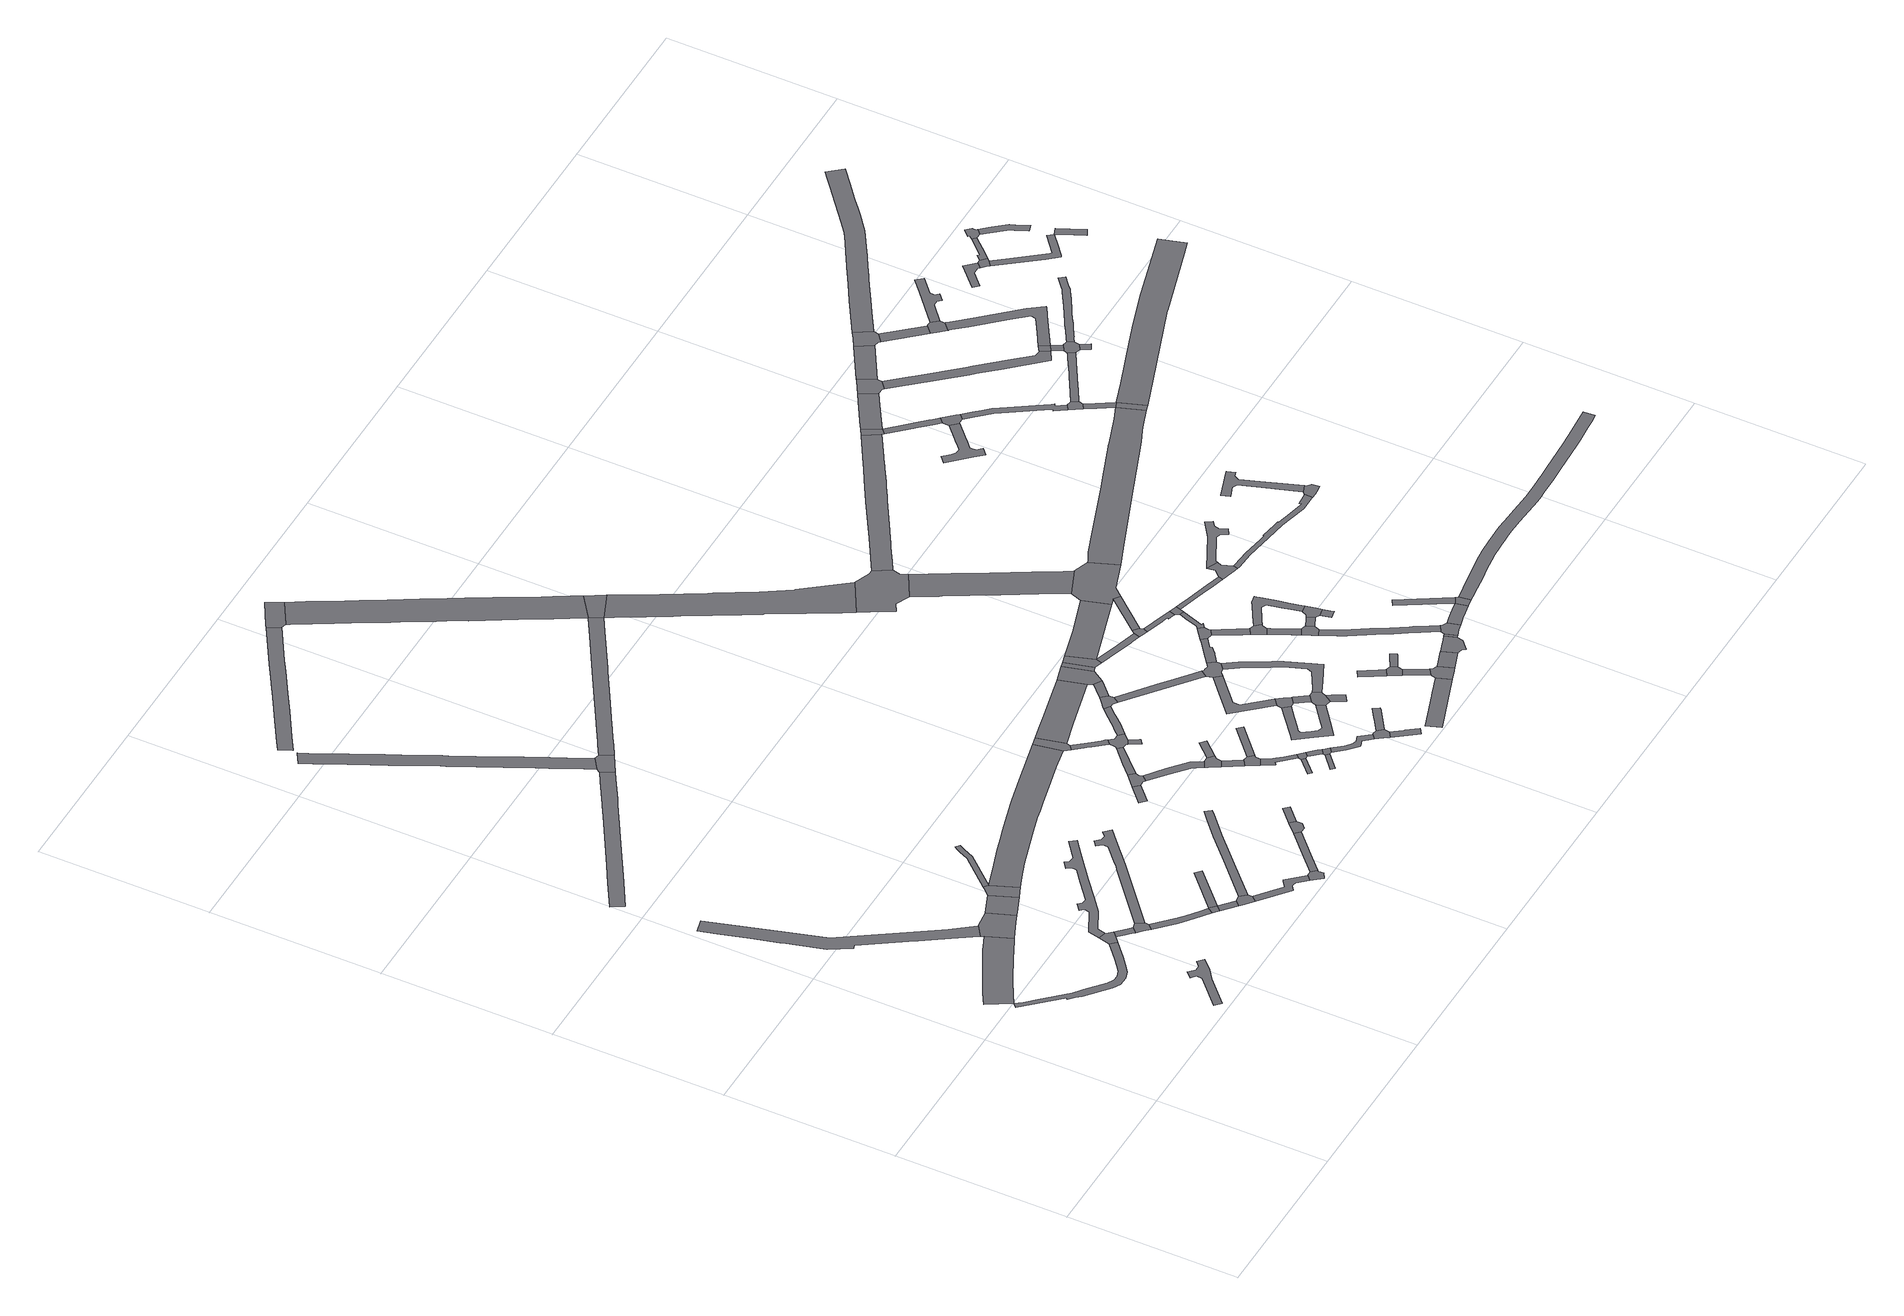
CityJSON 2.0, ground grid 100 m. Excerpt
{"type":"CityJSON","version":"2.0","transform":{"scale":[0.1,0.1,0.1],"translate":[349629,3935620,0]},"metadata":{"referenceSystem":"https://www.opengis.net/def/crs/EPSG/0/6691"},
"CityObjects":{
"road1":{"type":"Road","attributes":{"function":"3","RoadStructureAttribute.sectionType":"1"},"geometry":[{"type":"MultiSurface","lod":"1","boundaries":[[[0,1,2,3,4,5,6,7,8,9,10,11,12,13,14]]]}]},
"road2":{"type":"Road","attributes":{"RoadStructureAttribute.sectionType":"1"},"geometry":[{"type":"MultiSurface","lod":"1","boundaries":[[[15,16,17,18,19,20,21,22,23,24,25,26,27,28,29,30,31,32,33,34,35,36,37,0,38]]]}]},
"road3":{"type":"Road","attributes":{"RoadStructureAttribute.sectionType":"1"},"geometry":[{"type":"MultiSurface","lod":"1","boundaries":[[[39,40,41,42,43,44,45,46,47,48,49,50]]]}]},
"road4":{"type":"Road","attributes":{"RoadStructureAttribute.sectionType":"1"},"geometry":[{"type":"MultiSurface","lod":"1","boundaries":[[[51,52,53,54,55,56,57,58,59,60,61,62,63,64,65,66,67,68,69,70,71]]]}]},
"road5":{"type":"Road","geometry":[{"type":"MultiSurface","lod":"1","boundaries":[[[72,73,66,65,6,5,74,75]]]}]},
"road6":{"type":"Road","geometry":[{"type":"MultiSurface","lod":"1","boundaries":[[[76,77,78,79,26,25,80,81]]]}]},
"road7":{"type":"Road","attributes":{"RoadStructureAttribute.sectionType":"1"},"geometry":[{"type":"MultiSurface","lod":"1","boundaries":[[[82,83,84,85,86,87,88,89,76,81]]]}]},
"road8":{"type":"Road","geometry":[{"type":"MultiSurface","lod":"1","boundaries":[[[90,91,86,85,92,93,94,95]]]}]},
"road9":{"type":"Road","attributes":{"function":"3","RoadStructureAttribute.sectionType":"1"},"geometry":[{"type":"MultiSurface","lod":"1","boundaries":[[[96,72,75,97,98,99]]]}]},
"road10":{"type":"Road","attributes":{"RoadStructureAttribute.sectionType":"1"},"geometry":[{"type":"MultiSurface","lod":"1","boundaries":[[[94,100,101,102,103,104,105,106,107,108,109,110,111,112,95]]]}]},
"road11":{"type":"Road","geometry":[{"type":"MultiSurface","lod":"1","boundaries":[[[113,114,115,116,96,99]]]}]},
"road12":{"type":"Road","attributes":{"RoadStructureAttribute.sectionType":"1"},"geometry":[{"type":"MultiSurface","lod":"1","boundaries":[[[117,118,119,120,121,122,123,124,125,126,127,128,129,130,131,132,133,134,135,136]]]}]},
"road13":{"type":"Road","geometry":[{"type":"MultiSurface","lod":"1","boundaries":[[[137,105,104,138,139]]]}]},
"road14":{"type":"Road","attributes":{"RoadStructureAttribute.sectionType":"1"},"geometry":[{"type":"MultiSurface","lod":"1","boundaries":[[[140,141,142,143,144,145,146,147,148,149,150,151,152,153,154,155,156,157,158,159,160,161,79,78]]]}]},
"road15":{"type":"Road","attributes":{"RoadStructureAttribute.sectionType":"1"},"geometry":[{"type":"MultiSurface","lod":"1","boundaries":[[[139,138,162,163]]]}]},
"road16":{"type":"Road","attributes":{"RoadStructureAttribute.sectionType":"1"},"geometry":[{"type":"MultiSurface","lod":"1","boundaries":[[[164,165,166,167,168,169,170,171,115,114]]]}]},
"road17":{"type":"Road","geometry":[{"type":"MultiSurface","lod":"1","boundaries":[[[162,172,173,174,175,176,163]]]}]},
"road18":{"type":"Road","attributes":{"RoadStructureAttribute.sectionType":"1"},"geometry":[{"type":"MultiSurface","lod":"1","boundaries":[[[177,178,137,139]]]}]},
"road19":{"type":"Road","attributes":{"RoadStructureAttribute.sectionType":"1"},"geometry":[{"type":"MultiSurface","lod":"1","boundaries":[[[179,180,181,182,183,184,185,186,187,188,189,190,191,192,91,90]]]}]},
"road20":{"type":"Road","attributes":{"RoadStructureAttribute.sectionType":"1"},"geometry":[{"type":"MultiSurface","lod":"1","boundaries":[[[193,194,195,196,197,198,199,200,201,202,174,173]]]}]},
"road21":{"type":"Road","geometry":[{"type":"MultiSurface","lod":"1","boundaries":[[[198,197,203,204,205,206,207]]]}]},
"road22":{"type":"Road","attributes":{"RoadStructureAttribute.sectionType":"1"},"geometry":[{"type":"MultiSurface","lod":"1","boundaries":[[[208,209,210,211,212,213,214,215,216,217,218,219,220,221,222,223,224,225,226,227,228,229,230,231,232,233,234,235,236,237,238]]]}]},
"road23":{"type":"Road","attributes":{"RoadStructureAttribute.sectionType":"1"},"geometry":[{"type":"MultiSurface","lod":"1","boundaries":[[[239,240,241,242,243,244,245,246,247,248,176,175]]]}]},
"road24":{"type":"Road","geometry":[{"type":"MultiSurface","lod":"1","boundaries":[[[249,224,223,136,135,250,251]]]}]},
"road25":{"type":"Road","attributes":{"function":"3","RoadStructureAttribute.sectionType":"1"},"geometry":[{"type":"MultiSurface","lod":"1","boundaries":[[[252,253,254,255,256,257,258,259,260,114,113,261,262,263,264,265,266,267,268,269,270]]]}]},
"road26":{"type":"Road","attributes":{"RoadStructureAttribute.sectionType":"1"},"geometry":[{"type":"MultiSurface","lod":"1","boundaries":[[[271,272,273,274,207,206]]]}]},
"road27":{"type":"Road","attributes":{"RoadStructureAttribute.sectionType":"1"},"geometry":[{"type":"MultiSurface","lod":"1","boundaries":[[[275,276,277,278,273,272]]]}]},
"road28":{"type":"Road","attributes":{"RoadStructureAttribute.sectionType":"1"},"geometry":[{"type":"MultiSurface","lod":"1","boundaries":[[[279,280,281,282,283,284,285,286,287,288,289,290,291,292,293,294,295,296,297]]]}]},
"road29":{"type":"Road","attributes":{"RoadStructureAttribute.sectionType":"1"},"geometry":[{"type":"MultiSurface","lod":"1","boundaries":[[[277,298,299,278]]]}]},
"road30":{"type":"Road","attributes":{"RoadStructureAttribute.sectionType":"1"},"geometry":[{"type":"MultiSurface","lod":"1","boundaries":[[[300,301,302,303,304]]]}]},
"road31":{"type":"Road","geometry":[{"type":"MultiSurface","lod":"1","boundaries":[[[305,306,307,308,309,310,311,312,300,304]]]}]},
"road32":{"type":"Road","attributes":{"RoadStructureAttribute.sectionType":"1"},"geometry":[{"type":"MultiSurface","lod":"1","boundaries":[[[307,313,314,315,316,317,318,319,308]]]}]},
"road33":{"type":"Road","attributes":{"RoadStructureAttribute.sectionType":"1"},"geometry":[{"type":"MultiSurface","lod":"1","boundaries":[[[320,321,312,311,322]]]}]},
"road34":{"type":"Road","attributes":{"RoadStructureAttribute.sectionType":"1"},"geometry":[{"type":"MultiSurface","lod":"1","boundaries":[[[323,324,325,326,327,328,329,330,249,251,331,332,333,334,335,336,337,338,339,340,341,342]]]}]},
"road35":{"type":"Road","geometry":[{"type":"MultiSurface","lod":"1","boundaries":[[[343,344,345,346,252,270]]]}]},
"road36":{"type":"Road","geometry":[{"type":"MultiSurface","lod":"1","boundaries":[[[347,348,349,350,351,352,317,316]]]}]},
"road37":{"type":"Road","attributes":{"RoadStructureAttribute.sectionType":"1"},"geometry":[{"type":"MultiSurface","lod":"1","boundaries":[[[353,354,355,356,344,343,357,358,359,360,361]]]}]},
"road38":{"type":"Road","attributes":{"RoadStructureAttribute.sectionType":"1"},"geometry":[{"type":"MultiSurface","lod":"1","boundaries":[[[348,362,363,364,349]]]}]},
"road39":{"type":"Road","geometry":[{"type":"MultiSurface","lod":"1","boundaries":[[[363,365,366,367,368,369,364]]]}]},
"road40":{"type":"Road","attributes":{"RoadStructureAttribute.sectionType":"1"},"geometry":[{"type":"MultiSurface","lod":"1","boundaries":[[[370,371,372,373]]]}]},
"road41":{"type":"Road","geometry":[{"type":"MultiSurface","lod":"1","boundaries":[[[374,375,376,377,378,379,380,353,361,381,320,322]]]}]},
"road42":{"type":"Road","geometry":[{"type":"MultiSurface","lod":"1","boundaries":[[[382,383,384,385,386,376,375]]]}]},
"road43":{"type":"Road","attributes":{"RoadStructureAttribute.sectionType":"1"},"geometry":[{"type":"MultiSurface","lod":"1","boundaries":[[[387,388,389,390,391,392,366,365,393,394,395,396]]]}]},
"road44":{"type":"Road","attributes":{"RoadStructureAttribute.sectionType":"1"},"geometry":[{"type":"MultiSurface","lod":"1","boundaries":[[[397,398,352,351]]]}]},
"road45":{"type":"Road","attributes":{"RoadStructureAttribute.sectionType":"1"},"geometry":[{"type":"MultiSurface","lod":"1","boundaries":[[[399,400,401,402]]]}]},
"road46":{"type":"Road","geometry":[{"type":"MultiSurface","lod":"1","boundaries":[[[387,396,373,372,403,404]]]}]},
"road47":{"type":"Road","attributes":{"RoadStructureAttribute.sectionType":"1"},"geometry":[{"type":"MultiSurface","lod":"1","boundaries":[[[403,405,406,407,408,409,410,411,404]]]}]},
"road48":{"type":"Road","attributes":{"RoadStructureAttribute.sectionType":"1"},"geometry":[{"type":"MultiSurface","lod":"1","boundaries":[[[412,413,369,368]]]}]},
"road49":{"type":"Road","geometry":[{"type":"MultiSurface","lod":"1","boundaries":[[[414,415,416,289,288,417,418]]]}]},
"road50":{"type":"Road","geometry":[{"type":"MultiSurface","lod":"1","boundaries":[[[419,420,408,407,399,402,421]]]}]},
"road51":{"type":"Road","attributes":{"RoadStructureAttribute.sectionType":"1"},"geometry":[{"type":"MultiSurface","lod":"1","boundaries":[[[422,423,424,425,426,379,378,427,428,429,430,431,432,433]]]}]},
"road52":{"type":"Road","attributes":{"function":"3","RoadStructureAttribute.sectionType":"1"},"geometry":[{"type":"MultiSurface","lod":"1","boundaries":[[[434,435,436,437,438,346,345,439,440]]]}]},
"road53":{"type":"Road","attributes":{"RoadStructureAttribute.sectionType":"1"},"geometry":[{"type":"MultiSurface","lod":"1","boundaries":[[[441,442,443,444,445,446,447,448,449,450,451,452,453,454,455,456,419,421]]]}]},
"road54":{"type":"Road","geometry":[{"type":"MultiSurface","lod":"1","boundaries":[[[432,457,458,459,460,461,462,463,464,433]]]}]},
"road55":{"type":"Road","geometry":[{"type":"MultiSurface","lod":"1","boundaries":[[[447,465,466,467,468,469,470,448]]]}]},
"road56":{"type":"Road","attributes":{"RoadStructureAttribute.sectionType":"1"},"geometry":[{"type":"MultiSurface","lod":"1","boundaries":[[[417,471,472,473,474,475,476,477,478,479,480,481,482,483,484,485,486,487,488,323,489,490,491,492,493,494,495,496,497,498,499,500,501,502,503,504,505,506,418]]]}]},
"road57":{"type":"Road","attributes":{"RoadStructureAttribute.sectionType":"1"},"geometry":[{"type":"MultiSurface","lod":"1","boundaries":[[[507,508,509,510,511,512,513,514,515,516,517,518,519,520,521,522,523,524,525,526]]]}]},
"road58":{"type":"Road","attributes":{"RoadStructureAttribute.sectionType":"1"},"geometry":[{"type":"MultiSurface","lod":"1","boundaries":[[[466,527,528,529,530,531,467]]]}]},
"road59":{"type":"Road","attributes":{"RoadStructureAttribute.sectionType":"1"},"geometry":[{"type":"MultiSurface","lod":"1","boundaries":[[[461,532,533,534,535,536,537,538,539,462]]]}]},
"road60":{"type":"Road","attributes":{"RoadStructureAttribute.sectionType":"1"},"geometry":[{"type":"MultiSurface","lod":"1","boundaries":[[[468,540,541,542,543,544,545,546,547,469]]]}]},
"road61":{"type":"Road","attributes":{"RoadStructureAttribute.sectionType":"1"},"geometry":[{"type":"MultiSurface","lod":"1","boundaries":[[[548,549,550,551,552,553,554,555,556]]]}]},
"road62":{"type":"Road","geometry":[{"type":"MultiSurface","lod":"1","boundaries":[[[557,558,559,434,440,536,535]]]}]},
"road63":{"type":"Road","attributes":{"RoadStructureAttribute.sectionType":"1"},"geometry":[{"type":"MultiSurface","lod":"1","boundaries":[[[560,561,562,563,564,565,566,460,459,567]]]}]},
"road64":{"type":"Road","geometry":[{"type":"MultiSurface","lod":"1","boundaries":[[[516,568,569,570,571,551,550,517]]]}]},
"road65":{"type":"Road","attributes":{"RoadStructureAttribute.sectionType":"1"},"geometry":[{"type":"MultiSurface","lod":"1","boundaries":[[[569,572,573,574,575,570]]]}]},
"road66":{"type":"Road","geometry":[{"type":"MultiSurface","lod":"1","boundaries":[[[576,577,489,323,342]]]}]},
"road67":{"type":"Road","geometry":[{"type":"MultiSurface","lod":"1","boundaries":[[[525,578,579,580,581,574,573,526]]]}]},
"road68":{"type":"Road","attributes":{"RoadStructureAttribute.sectionType":"1"},"geometry":[{"type":"MultiSurface","lod":"1","boundaries":[[[582,558,557,583]]]}]},
"road69":{"type":"Road","attributes":{"RoadStructureAttribute.sectionType":"1"},"geometry":[{"type":"MultiSurface","lod":"1","boundaries":[[[578,584,585,586,587,579]]]}]},
"road70":{"type":"Road","geometry":[{"type":"MultiSurface","lod":"1","boundaries":[[[588,589,582,583,590]]]}]},
"road71":{"type":"Road","attributes":{"RoadStructureAttribute.sectionType":"1"},"geometry":[{"type":"MultiSurface","lod":"1","boundaries":[[[591,592,593,594,595,596,597,598,599,600]]]}]},
"road72":{"type":"Road","geometry":[{"type":"MultiSurface","lod":"1","boundaries":[[[601,602,603,604,605,606,560,567,556,555,607,608,609]]]}]},
"road73":{"type":"Road","attributes":{"RoadStructureAttribute.sectionType":"1"},"geometry":[{"type":"MultiSurface","lod":"1","boundaries":[[[610,611,612,613,614,615,616,617,618,619,620,621,622,623,624,625,626,627,628,629,630,631,632,633,634,635,636,637,576,342]]]}]},
"road74":{"type":"Road","attributes":{"RoadStructureAttribute.sectionType":"1"},"geometry":[{"type":"MultiSurface","lod":"1","boundaries":[[[638,639,640,641,642,643,644,588,590]]]}]},
"road75":{"type":"Road","attributes":{"RoadStructureAttribute.sectionType":"1"},"geometry":[{"type":"MultiSurface","lod":"1","boundaries":[[[645,646,647,648,649,650,581,580,651,652,653,654,655,656,601,609]]]}]},
"road76":{"type":"Road","attributes":{"RoadStructureAttribute.sectionType":"1"},"geometry":[{"type":"MultiSurface","lod":"1","boundaries":[[[657,658,659,660,661,662,663,664,665]]]}]},
"road77":{"type":"Road","attributes":{"RoadStructureAttribute.sectionType":"1"},"geometry":[{"type":"MultiSurface","lod":"1","boundaries":[[[666,667,603,602,668,669,670,671,672,673,674,675]]]}]},
"road78":{"type":"Road","geometry":[{"type":"MultiSurface","lod":"1","boundaries":[[[676,677,678,679,680,681,657,665]]]}]},
"road79":{"type":"Road","attributes":{"function":"3","RoadStructureAttribute.sectionType":"1"},"geometry":[{"type":"MultiSurface","lod":"1","boundaries":[[[682,683,684,685,686,589,588]]]}]},
"road80":{"type":"Road","attributes":{"RoadStructureAttribute.sectionType":"1"},"geometry":[{"type":"MultiSurface","lod":"1","boundaries":[[[687,688,678,677,689,690,691]]]}]},
"road81":{"type":"Road","geometry":[{"type":"MultiSurface","lod":"1","boundaries":[[[690,595,594,692,693,694,695,696,691]]]}]},
"road82":{"type":"Road","geometry":[{"type":"MultiSurface","lod":"1","boundaries":[[[697,698,699,700,642,641,701,702]]]}]},
"road83":{"type":"Road","attributes":{"RoadStructureAttribute.sectionType":"1"},"geometry":[{"type":"MultiSurface","lod":"1","boundaries":[[[703,704,705,706,707,708,680,679]]]}]},
"road84":{"type":"Road","geometry":[{"type":"MultiSurface","lod":"1","boundaries":[[[709,710,711,712,713,714,627,626,715,716,717,718]]]}]},
"road85":{"type":"Road","geometry":[{"type":"MultiSurface","lod":"1","boundaries":[[[719,720,721,722,675,674,723]]]}]},
"road86":{"type":"Road","attributes":{"RoadStructureAttribute.sectionType":"1"},"geometry":[{"type":"MultiSurface","lod":"1","boundaries":[[[724,725,726,727,719,723,728,729,730,731]]]}]},
"road87":{"type":"Road","attributes":{"RoadStructureAttribute.sectionType":"1"},"geometry":[{"type":"MultiSurface","lod":"1","boundaries":[[[693,732,733,734,735,694]]]}]},
"road88":{"type":"Road","attributes":{"RoadStructureAttribute.sectionType":"1"},"geometry":[{"type":"MultiSurface","lod":"1","boundaries":[[[736,737,697,702,738,739,740,741,742,743,744]]]}]},
"road89":{"type":"Road","attributes":{"RoadStructureAttribute.sectionType":"1"},"geometry":[{"type":"MultiSurface","lod":"1","boundaries":[[[699,698,745,746]]]}]},
"road90":{"type":"Road","geometry":[{"type":"MultiSurface","lod":"1","boundaries":[[[747,748,749,750,751,752,753,724,731]]]}]},
"road91":{"type":"Road","attributes":{"RoadStructureAttribute.sectionType":"1"},"geometry":[{"type":"MultiSurface","lod":"1","boundaries":[[[754,755,756,757,722,721,758,759,760,761]]]}]},
"road92":{"type":"Road","attributes":{"RoadStructureAttribute.sectionType":"1"},"geometry":[{"type":"MultiSurface","lod":"1","boundaries":[[[762,763,764,765,766,767,749,748,768,769,770,771,772,773,774]]]}]},
"road93":{"type":"Road","geometry":[{"type":"MultiSurface","lod":"1","boundaries":[[[775,776,777,762,774,778,779,780]]]}]},
"road94":{"type":"Road","geometry":[{"type":"MultiSurface","lod":"1","boundaries":[[[754,761,781,782,736,744]]]}]},
"road95":{"type":"Road","geometry":[{"type":"MultiSurface","lod":"1","boundaries":[[[783,784,785,733,732,786,787,788,789]]]}]},
"road96":{"type":"Road","attributes":{"RoadStructureAttribute.sectionType":"1"},"geometry":[{"type":"MultiSurface","lod":"1","boundaries":[[[790,791,792,793,794,795,796,797,798,799,800,801,802,803,804,805,806,807,808,809,810,709,718]]]}]},
"road97":{"type":"Road","attributes":{"RoadStructureAttribute.sectionType":"1"},"geometry":[{"type":"MultiSurface","lod":"1","boundaries":[[[811,812,776,775,813]]]}]},
"road98":{"type":"Road","attributes":{"RoadStructureAttribute.sectionType":"1"},"geometry":[{"type":"MultiSurface","lod":"1","boundaries":[[[779,814,815,816,817,818,819,820,821,822,823,824,825,826,827,828,829,830,831,832,833,780]]]}]},
"road99":{"type":"Road","attributes":{"RoadStructureAttribute.sectionType":"1"},"geometry":[{"type":"MultiSurface","lod":"1","boundaries":[[[834,835,836,837,838,839,840,841,842,843,844,845,846,847,848,849,850,851,852,853,854,855,856,857,858,859,752,751]]]}]},
"road100":{"type":"Road","attributes":{"RoadStructureAttribute.sectionType":"1"},"geometry":[{"type":"MultiSurface","lod":"1","boundaries":[[[860,861,783,789]]]}]},
"road101":{"type":"Road","geometry":[{"type":"MultiSurface","lod":"1","boundaries":[[[845,862,811,813,863,864,865,846]]]}]},
"road102":{"type":"Road","attributes":{"RoadStructureAttribute.sectionType":"1"},"geometry":[{"type":"MultiSurface","lod":"1","boundaries":[[[863,866,867,868,864]]]}]},
"road103":{"type":"Road","geometry":[{"type":"MultiSurface","lod":"1","boundaries":[[[823,861,860,869,870,871,872,824]]]}]},
"road104":{"type":"Road","geometry":[{"type":"MultiSurface","lod":"1","boundaries":[[[745,873,874,875,876,799,798,685,684,877,746]]]}]},
"road105":{"type":"Road","attributes":{"RoadStructureAttribute.sectionType":"1"},"geometry":[{"type":"MultiSurface","lod":"1","boundaries":[[[781,878,879,880,881,882,883,884,885,782]]]}]},
"road106":{"type":"Road","attributes":{"RoadStructureAttribute.sectionType":"1"},"geometry":[{"type":"MultiSurface","lod":"1","boundaries":[[[870,886,887,888,889,890,891,892,893,894,871]]]}]},
"road107":{"type":"Road","attributes":{"RoadStructureAttribute.sectionType":"1"},"geometry":[{"type":"MultiSurface","lod":"1","boundaries":[[[895,896,897,898,891]]]}]},
"road108":{"type":"Road","geometry":[{"type":"MultiSurface","lod":"1","boundaries":[[[899,882,881,900,901,902,903,904,905]]]}]},
"road109":{"type":"Road","geometry":[{"type":"MultiSurface","lod":"1","boundaries":[[[906,895,891,890,907,908]]]}]},
"road110":{"type":"Road","attributes":{"RoadStructureAttribute.sectionType":"1"},"geometry":[{"type":"MultiSurface","lod":"1","boundaries":[[[711,909,910,911,912,913,914,915,916,917,918,919,920,921,922,923,924,925,926,927,928,929,930,931,932,933,934,935,712]]]}]},
"road111":{"type":"Road","geometry":[{"type":"MultiSurface","lod":"1","boundaries":[[[904,936,937,938,939,940,941,942,943,944,945,905]]]}]},
"road112":{"type":"Road","attributes":{"RoadStructureAttribute.sectionType":"1"},"geometry":[{"type":"MultiSurface","lod":"1","boundaries":[[[946,947,948,949,950,951,952,953,954,955,956,957,958,959,902,901,960,961,962,963,964,965,966,967,968]]]}]},
"road113":{"type":"Road","attributes":{"function":"3","RoadStructureAttribute.sectionType":"1"},"geometry":[{"type":"MultiSurface","lod":"1","boundaries":[[[969,970,971,972,973,974,975,976,876,875,977,978,979,980,981,982,983]]]}]},
"road114":{"type":"Road","attributes":{"RoadStructureAttribute.sectionType":"1"},"geometry":[{"type":"MultiSurface","lod":"1","boundaries":[[[984,985,986,987,988,989,990,991,992,993,994,995,996,997]]]}]},
"road115":{"type":"Road","geometry":[{"type":"MultiSurface","lod":"1","boundaries":[[[998,999,1000,1001,1002,1003,1004,1005,1006,1007,1008,1009,1010,1011,1012,1013,1014,1015]]]}]},
"road116":{"type":"Road","geometry":[{"type":"MultiSurface","lod":"1","boundaries":[[[1016,997,996,968,967,1017,1018,1019,1020]]]}]},
"road117":{"type":"Road","geometry":[{"type":"MultiSurface","lod":"1","boundaries":[[[1021,1022,928,927,1023]]]}]},
"road118":{"type":"Road","attributes":{"RoadStructureAttribute.sectionType":"1"},"geometry":[{"type":"MultiSurface","lod":"1","boundaries":[[[1024,1025,1026,1027,1028,1029,1030,1031,1032,1033,1034,1035,1036,1021,1023]]]}]},
"road119":{"type":"Road","attributes":{"RoadStructureAttribute.sectionType":"1"},"geometry":[{"type":"MultiSurface","lod":"1","boundaries":[[[1037,1038,1039,1040,1041,1042,1043,1044,1045,1046,1047,1048,1049,1050,1051,1052,1053,1054,908,907,1055,1056,1057,1058,1059,1060,1061,1062,1063,1064,1065,1066,1067,1068,1069,1070,1071,1072,1073,1074,1075,1076,1077,1078,1079]]]}]},
"road120":{"type":"Road","attributes":{"RoadStructureAttribute.sectionType":"1"},"geometry":[{"type":"MultiSurface","lod":"1","boundaries":[[[1080,1081,1082,1083,1022,1021,1084,1085,1086,1087]]]}]},
"road121":{"type":"Road","geometry":[{"type":"MultiSurface","lod":"1","boundaries":[[[1088,1089,1030,1029,1015,1014,1090,1091]]]}]},
"road122":{"type":"Road","attributes":{"RoadStructureAttribute.sectionType":"1"},"geometry":[{"type":"MultiSurface","lod":"1","boundaries":[[[1092,1093,1094,1095,1096,1097,1098,1099,1100,1101,1102,1103,1104,1105,1106,1107,1108,1109,1088,1091]]]}]},
"road123":{"type":"Road","geometry":[{"type":"MultiSurface","lod":"1","boundaries":[[[1110,1111,1112,1087,1086,1113,1114,1115]]]}]},
"road124":{"type":"Road","geometry":[{"type":"MultiSurface","lod":"1","boundaries":[[[1101,1100,1116,1117,1118,1119]]]}]},
"road125":{"type":"Road","attributes":{"RoadStructureAttribute.sectionType":"1"},"geometry":[{"type":"MultiSurface","lod":"1","boundaries":[[[1120,1121,1122,1123,1117,1116,1124,983]]]}]},
"road126":{"type":"Road","geometry":[{"type":"MultiSurface","lod":"1","boundaries":[[[1125,1120,983,982]]]}]},
"road127":{"type":"Road","attributes":{"RoadStructureAttribute.sectionType":"1"},"geometry":[{"type":"MultiSurface","lod":"1","boundaries":[[[1110,1126,1127,1111]]]}]},
"road128":{"type":"Road","attributes":{"RoadStructureAttribute.sectionType":"1"},"geometry":[{"type":"MultiSurface","lod":"1","boundaries":[[[1114,1128,1129,1130,1131,1132,1133,1134,1135,1136,1137,1138,1139,1140,1141,1142,1115]]]}]},
"road129":{"type":"Road","attributes":{"RoadStructureAttribute.sectionType":"1"},"geometry":[{"type":"MultiSurface","lod":"1","boundaries":[[[1118,1143,1144,1145,1146,1147,1148,1149,1150,1151,1152,1153,1154,1155,1156,1157,1158,1159,1119]]]}]},
"road130":{"type":"Road","geometry":[{"type":"MultiSurface","lod":"1","boundaries":[[[1160,1161,1127,1126,1162,1163,1164,1165]]]}]},
"road131":{"type":"Road","attributes":{"RoadStructureAttribute.sectionType":"1"},"geometry":[{"type":"MultiSurface","lod":"1","boundaries":[[[1166,1164,1163,1167]]]}]},
"road132":{"type":"Road","geometry":[{"type":"MultiSurface","lod":"1","boundaries":[[[1168,1169,1170,1135,1134]]]}]},
"road133":{"type":"Road","attributes":{"RoadStructureAttribute.sectionType":"1"},"geometry":[{"type":"MultiSurface","lod":"1","boundaries":[[[1171,1172,1168,1134]]]}]},
"road134":{"type":"Road","geometry":[{"type":"MultiSurface","lod":"1","boundaries":[[[1173,1172,1171,1149,1148,1174,1175,1176]]]}]},
"road135":{"type":"Road","geometry":[{"type":"MultiSurface","lod":"1","boundaries":[[[1177,1178,1179,1180,1181,1182,1183,1166,1167]]]}]},
"road136":{"type":"Road","attributes":{"RoadStructureAttribute.sectionType":"1"},"geometry":[{"type":"MultiSurface","lod":"1","boundaries":[[[1174,1184,1185,1175]]]}]},
"road137":{"type":"Road","attributes":{"RoadStructureAttribute.sectionType":"1"},"geometry":[{"type":"MultiSurface","lod":"1","boundaries":[[[1186,1187,1188,1189,1190,1191,1192,1193,1170,1169,1194,1195,1196,1197,1198,1199,1200,1201,1202,1180,1179]]]}]},
"road138":{"type":"Road","attributes":{"RoadStructureAttribute.sectionType":"1"},"geometry":[{"type":"MultiSurface","lod":"1","boundaries":[[[1181,1203,1204,1205,1206,1207,1208,1209,1210,1211,1212,1213,1182]]]}]},
"road139":{"type":"Road","attributes":{"function":"3","RoadStructureAttribute.sectionType":"1"},"geometry":[{"type":"MultiSurface","lod":"1","boundaries":[[[1214,1215,1216,1217,1218,1219,1220,1120,1125,1221,1222,1223,1224,1225]]]}]},
"road140":{"type":"Road","attributes":{"RoadStructureAttribute.sectionType":"1"},"geometry":[{"type":"MultiSurface","lod":"1","boundaries":[[[1226,1227,1228,1229,1230,1231,1232,1233,1234,1235,1236,1237,1238,1239,1240,1241,1242,1243,1244,1245,1246,1247,1248,1249,1250,1251,1252,1253,1254,1255,1256,1257,1173,1176]]]}]},
"road141":{"type":"Road","attributes":{"RoadStructureAttribute.sectionType":"1"},"geometry":[{"type":"MultiSurface","lod":"1","boundaries":[[[1258,1259,1260,1261,1262,1263,1264]]]}]},
"road142":{"type":"Road","attributes":{"RoadStructureAttribute.sectionType":"1"},"geometry":[{"type":"MultiSurface","lod":"1","boundaries":[[[1265,1266,1267,1268,1269,1270,1271,1272,1273,1274,1275,1160,1165,1276,1277,1278,1279,1280,1281,1282,1283,1284,1285,1286,1287,1288,1289,1290,1291,1292,1293]]]}]},
"road143":{"type":"Road","geometry":[{"type":"MultiSurface","lod":"1","boundaries":[[[1263,1294,1295,1296,1297,1298,1264]]]}]},
"road144":{"type":"Road","attributes":{"RoadStructureAttribute.sectionType":"1"},"geometry":[{"type":"MultiSurface","lod":"1","boundaries":[[[1297,1299,1300,1301,1302,1303,1304,1298]]]}]},
"road145":{"type":"Road","attributes":{"RoadStructureAttribute.sectionType":"1"},"geometry":[{"type":"MultiSurface","lod":"1","boundaries":[[[1305,1306,1307,1308,1309,1310,1296,1295,1311,1312,1313,1314,1315,1316,1317,1318,1319,1320,1321,1322,1323,1324,1325,1326,1316]]]}]},
"road146":{"type":"Road","geometry":[{"type":"MultiSurface","lod":"1","boundaries":[[[1327,1328,1329,1330,1331,1332,1301,1300,1333]]]}]},
"road147":{"type":"Road","attributes":{"RoadStructureAttribute.sectionType":"1"},"geometry":[{"type":"MultiSurface","lod":"1","boundaries":[[[1334,1335,1336,1337,1338,1339,1340,1341,1342,1343,1344,1345,1346,1327,1333]]]}]}
},
"vertices":[
[318,997,0],[374,1031,0],[466,1082,0],[634,1166,0],[656,1176,0],[757,1226,0],[700,1370,0],[661,1353,0],[603,1327,0],[573,1312,0],[570,1311,0],[493,1270,0],[411,1226,0],[313,1175,0],[239,1131,0],
[482,774,0],[474,767,0],[504,735,0],[530,709,0],[660,598,0],[703,576,0],[754,573,0],[803,590,0],[826,606,0],[889,657,0],[977,735,0],[947,769,0],[860,691,0],[799,642,0],[782,631,0],[748,618,0],[716,620,0],[680,638,0],[578,725,0],[564,736,0],[531,765,0],[403,899,0],[349,956,0],[294,974,0],
[957,178,0],[1015,218,0],[1072,278,0],[1037,308,0],[1009,280,0],[982,280,0],[947,315,0],[913,281,0],[940,255,0],[939,224,0],[784,75,0],[816,42,0],
[47,2701,0],[75,2600,0],[124,2431,0],[166,2281,0],[175,2251,0],[189,2200,0],[233,2042,0],[306,1925,0],[328,1934,0],[348,1903,0],[503,1667,0],[510,1656,0],[548,1600,0],[626,1482,0],[688,1388,0],[756,1433,0],[661,1558,0],[641,1585,0],[318,2070,0],[256,2279,0],[123,2722,0],
[859,1447,0],[828,1443,0],[869,1276,0],[919,1296,0],
[1041,792,0],[1011,822,0],[1008,826,0],[964,837,0],[988,745,0],[1012,765,0],
[1028,748,0],[1048,728,0],[1080,696,0],[1086,689,0],[1115,717,0],[1108,724,0],[1077,756,0],[1057,776,0],
[1173,682,0],[1146,725,0],[1116,659,0],[1137,638,0],[1146,630,0],[1174,658,0],
[984,1498,0],[965,1314,0],[996,1327,0],[1046,1347,0],
[1147,628,0],[1252,527,0],[1267,513,0],[1360,441,0],[1403,407,0],[1424,441,0],[1392,466,0],[1320,523,0],[1293,544,0],[1279,556,0],[1278,557,0],[1183,649,0],[1175,656,0],
[1117,1377,0],[1055,1528,0],[1031,1548,0],[1015,1530,0],
[826,3675,0],[676,3587,0],[667,3582,0],[595,3537,0],[413,3431,0],[369,3406,0],[272,3349,0],[158,3282,0],[117,3258,0],[1,3188,0],[42,3119,0],[199,3212,0],[453,3362,0],[584,3438,0],[708,3512,0],[735,3527,0],[750,3535,0],[875,3611,0],[925,3641,0],[885,3710,0],
[1428,441,0],[1435,380,0],[1461,410,0],
[1020,875,0],[1139,936,0],[1222,1002,0],[1333,1093,0],[1490,1220,0],[1569,1283,0],[1541,1318,0],[1462,1256,0],[1441,1239,0],[1411,1242,0],[1393,1266,0],[1353,1236,0],[1373,1210,0],[1369,1180,0],[1295,1120,0],[1190,1034,0],[1160,1037,0],[1141,1059,0],[1103,1028,0],[1122,1004,0],[1116,975,0],[981,906,0],
[1515,311,0],[1541,341,0],
[1209,1705,0],[1239,1768,0],[1249,1789,0],[1256,1800,0],[1232,1818,0],[1223,1804,0],[1211,1781,0],[1184,1722,0],
[1531,297,0],[1586,252,0],[1612,284,0],[1609,309,0],[1579,344,0],
[1665,602,0],[1630,631,0],
[1513,969,0],[1546,998,0],[1636,1080,0],[1724,1159,0],[1690,1196,0],[1663,1172,0],[1633,1174,0],[1608,1203,0],[1577,1177,0],[1603,1147,0],[1601,1117,0],[1504,1029,0],[1486,1012,0],[1470,999,0],
[1750,117,0],[1777,137,0],[1786,135,0],[1807,133,0],[1856,76,0],[1886,102,0],[1797,200,0],[1786,193,0],[1752,168,0],[1687,224,0],
[1906,18,0],[1941,40,0],[1937,69,0],[1943,74,0],[1914,103,0],
[221,5122,0],[255,5052,0],[334,4891,0],[344,4870,0],[427,4702,0],[454,4646,0],[547,4460,0],[558,4433,0],[564,4420,0],[688,4167,0],[731,4085,0],[792,3955,0],[825,3888,0],[873,3793,0],[886,3767,0],[900,3736,0],[967,3783,0],[956,3807,0],[942,3833,0],[865,3990,0],[807,4112,0],[760,4204,0],[634,4461,0],[632,4465,0],[621,4491,0],[527,4679,0],[490,4758,0],[444,4851,0],[407,4925,0],[315,5113,0],[290,5163,0],
[1787,480,0],[1867,557,0],[1955,640,0],[2078,751,0],[2098,770,0],[2068,803,0],[2017,757,0],[1923,673,0],[1851,603,0],[1787,542,0],
[996,3775,0],[974,3669,0],[1036,3705,0],
[2110,1824,0],[1840,1763,0],[1683,1725,0],[1659,1718,0],[1524,1680,0],[1449,1658,0],[1392,1640,0],[1319,1617,0],[1205,1580,0],[1187,1405,0],[1285,1442,0],[1392,1476,0],[1525,1516,0],[1626,1545,0],[1681,1558,0],[1749,1574,0],[1828,1593,0],[2016,1638,0],[2140,1662,0],
[2015,144,0],[2162,287,0],[2135,315,0],[2000,186,0],
[2195,286,0],[2225,313,0],[2224,346,0],[2196,375,0],
[300,5192,0],[387,5245,0],[552,5344,0],[611,5381,0],[704,5437,0],[707,5439,0],[814,5504,0],[867,5537,0],[884,5549,0],[1101,5679,0],[1059,5747,0],[824,5605,0],[736,5551,0],[666,5509,0],[642,5494,0],[570,5451,0],[492,5403,0],[318,5297,0],[266,5265,0],
[2307,426,0],[2278,453,0],
[2062,1218,0],[1972,1134,0],[2003,1101,0],[2058,1152,0],[2093,1186,0],
[2103,1187,0],[2122,1189,0],[2135,1178,0],[2163,1212,0],[2158,1222,0],[2155,1231,0],[2162,1250,0],[2132,1283,0],
[2240,1092,0],[2337,1010,0],[2345,995,0],[2367,958,0],[2407,981,0],[2371,1042,0],[2271,1129,0],
[2285,1427,0],[2195,1343,0],[2309,1402,0],
[1899,4307,0],[1778,4235,0],[1548,4100,0],[1379,4000,0],[1253,3926,0],[1208,3899,0],[1087,3827,0],[1068,3817,0],[1105,3744,0],[1124,3756,0],[1153,3773,0],[1249,3830,0],[1270,3843,0],[1271,3844,0],[1283,3851,0],[1418,3930,0],[1587,4030,0],[1605,4040,0],[1850,4185,0],[1938,4237,0],
[2167,1631,0],[2192,1652,0],[2200,1675,0],[2162,1837,0],
[2378,941,0],[2412,882,0],[2452,905,0],[2456,936,0],[2469,950,0],[2437,977,0],
[2322,1498,0],[2314,1508,0],[2301,1523,0],[2255,1578,0],[2211,1578,0],[2230,1555,0],[2236,1548,0],[2294,1479,0],[2296,1477,0],
[2442,831,0],[2474,779,0],[2514,804,0],
[2515,710,0],[2557,732,0],[2562,762,0],[2569,769,0],[2541,800,0],
[2570,462,0],[2588,444,0],[2671,525,0],[2654,543,0],
[2339,1396,0],[2340,1392,0],[2370,1407,0],[2370,1408,0],[2403,1441,0],[2375,1469,0],[2345,1470,0],[2294,1436,0],
[2378,1327,0],[2382,1332,0],[2402,1348,0],[2404,1349,0],[2402,1352,0],
[2677,582,0],[2630,631,0],[2603,663,0],[2596,672,0],[2593,676,0],[2575,704,0],[2556,641,0],[2561,644,0],[2569,652,0],[2655,561,0],
[2550,1041,0],[2520,1069,0],
[2741,450,0],[2657,375,0],[2674,356,0],[2758,431,0],
[2688,526,0],[2710,547,0],
[2701,512,0],[2731,477,0],[2743,464,0],[2771,483,0],[2756,499,0],[2746,511,0],[2738,519,0],
[2734,920,0],[2707,950,0],
[1245,5813,0],[1228,5843,0],[1079,5760,0],[1130,5671,0],[1277,5756,0],
[2800,450,0],[2775,479,0],[2773,431,0],
[2489,1592,0],[2475,1576,0],[2457,1556,0],[2432,1527,0],[2404,1499,0],[2462,1500,0],[2478,1518,0],[2480,1521,0],[2503,1547,0],[2519,1565,0],[2554,1603,0],[2522,1627,0],
[2606,1942,0],[2574,1934,0],[2546,1927,0],[2311,1872,0],[2234,1854,0],[2350,1713,0],[2648,1787,0],
[2827,370,0],[2850,349,0],[2884,319,0],[2887,319,0],[2924,332,0],[2947,304,0],[2965,281,0],[2995,304,0],[2942,366,0],[2929,362,0],[2924,361,0],[2908,356,0],[2881,364,0],[2879,366,0],[2850,391,0],[2838,405,0],
[2576,1601,0],[2577,1601,0],[2597,1585,0],[2624,1620,0],[2622,1650,0],[2588,1684,0],[2574,1671,0],[2526,1631,0],
[3009,222,0],[3016,213,0],[3050,238,0],[3055,269,0],[3026,301,0],[3005,303,0],
[1142,5650,0],[1255,5451,0],[1278,5411,0],[1297,5376,0],[1397,5197,0],[1421,5154,0],[1493,5031,0],[1513,4992,0],[1540,4945,0],[1581,4873,0],[1594,4846,0],[1721,4623,0],[1777,4523,0],[1796,4489,0],[1811,4462,0],[1824,4442,0],[1835,4425,0],[1854,4391,0],[2037,4410,0],[2007,4466,0],[1961,4544,0],[1932,4595,0],[1862,4718,0],[1811,4815,0],[1755,4912,0],[1741,4941,0],[1694,5019,0],[1666,5066,0],[1624,5144,0],[1540,5290,0],[1470,5417,0],[1395,5548,0],[1392,5552,0],[1371,5592,0],[1363,5606,0],[1335,5657,0],
[3034,651,0],[2966,599,0],[2916,559,0],[2891,565,0],[2868,595,0],[2834,640,0],[2840,658,0],[2863,677,0],[2921,724,0],[2986,776,0],[2954,814,0],[2897,767,0],[2796,683,0],[2761,654,0],[2830,563,0],[2894,478,0],[2977,544,0],[3022,579,0],[3076,621,0],[3057,670,0],
[3100,101,0],[3112,84,0],[3149,107,0],[3101,170,0],[3098,174,0],
[2661,1687,0],[2700,1725,0],[2702,1727,0],[2705,1732,0],[2663,1760,0],[2662,1758,0],[2606,1702,0],[2600,1697,0],
[3115,310,0],[3149,333,0],[3174,350,0],[3191,363,0],[3167,397,0],[3148,384,0],[3111,359,0],[3086,341,0],
[2900,1150,0],[2783,1046,0],[2960,847,0],[2999,879,0],[2874,1018,0],[2872,1058,0],[2936,1115,0],[3030,1199,0],[2997,1236,0],
[2752,1802,0],[2707,1970,0],[2657,1956,0],
[3013,1311,0],[2978,1339,0],[2977,1340,0],[2895,1404,0],[2812,1471,0],[2718,1545,0],[2632,1614,0],[2984,1274,0],
[2999,776,0],[3011,777,0],[3051,806,0],[3027,840,0],
[3045,729,0],[3066,701,0],[3105,730,0],[3056,799,0],
[2099,4304,0],[2067,4355,0],
[3114,615,0],[3145,659,0],[3154,684,0],[3131,728,0],
[2736,1977,0],[2780,1813,0],
[3128,591,0],[3155,539,0],[3196,568,0],[3160,631,0],
[2837,1834,0],[2787,1991,0],[2826,1798,0],
[3207,9,0],[3485,109,0],[3500,114,0],[3554,133,0],[3524,215,0],[3485,201,0],[3460,192,0],[3420,179,0],[3393,170,0],[3177,93,0],
[3108,1250,0],[3109,1276,0],[3078,1316,0],[3053,1297,0],[3029,1301,0],[3023,1303,0],[3043,1211,0],[3049,1216,0],[3074,1220,0],
[1966,4192,0],[2037,4064,0],[2047,4047,0],[2075,3996,0],[2092,3964,0],[2116,3924,0],[2155,3858,0],[2215,3749,0],[2288,3617,0],[2344,3520,0],[2347,3516,0],[2439,3350,0],[2453,3325,0],[2506,3229,0],[2544,3163,0],[2568,3119,0],[2579,3100,0],[2779,3213,0],[2589,3457,0],[2585,3462,0],[2463,3653,0],[2435,3703,0],[2424,3722,0],[2367,3824,0],[2354,3846,0],[2233,4061,0],[2126,4256,0],[2113,4280,0],
[2882,1781,0],[3033,1734,0],[3042,1731,0],[3092,1716,0],[3104,1753,0],[3043,1771,0],[2947,1800,0],
[3124,1149,0],[3202,1008,0],[3234,950,0],[3279,833,0],[3268,804,0],[3160,741,0],[3232,720,0],[3349,775,0],[3326,836,0],[3275,969,0],[3245,1022,0],[3162,1173,0],
[3461,471,0],[3442,503,0],[3411,554,0],[3385,599,0],[3345,575,0],[3371,532,0],[3388,504,0],[3417,456,0],[3422,447,0],
[3197,1409,0],[3134,1359,0],[3130,1291,0],[3154,1309,0],[3160,1314,0],[3197,1346,0],[3190,1356,0],[3227,1385,0],[3245,1399,0],[3221,1428,0],
[3436,424,0],[3463,377,0],[3502,397,0],[3511,428,0],[3490,461,0],[3464,470,0],
[2984,1879,0],[3116,1919,0],[3245,1959,0],[3197,2114,0],[2966,2040,0],
[3549,309,0],[3540,329,0],[3491,329,0],[3535,249,0],[3572,273,0],
[3600,149,0],[3639,163,0],[3608,249,0],[3596,254,0],[3581,259,0],
[3156,1726,0],[3150,1746,0],[3119,1771,0],[3112,1763,0],[3125,1705,0],[3146,1699,0],
[3549,449,0],[3588,470,0],[3596,475,0],[3587,492,0],[3577,511,0],[3560,502,0],
[2961,2996,0],[2940,3033,0],[2954,3082,0],[2898,3176,0],[2897,3176,0],[2872,3176,0],[2615,3037,0],[2682,2920,0],[2732,2951,0],[2812,2913,0],
[3312,1415,0],[3308,1423,0],[3313,1453,0],[3289,1483,0],[3274,1393,0],
[3413,1241,0],[3413,1242,0],[3380,1298,0],[3341,1365,0],[3311,1329,0],[3319,1314,0],[3355,1251,0],[3374,1218,0],
[3747,201,0],[3717,287,0],[3713,286,0],[3659,268,0],
[3338,1669,0],[3279,1687,0],[3161,1694,0],[3166,1693,0],[3239,1670,0],[3287,1655,0],[3284,1647,0],[3324,1635,0],[3327,1634,0],
[3320,1945,0],[3288,1972,0],
[3404,1165,0],[3415,1143,0],[3456,1163,0],[3463,1194,0],[3470,1198,0],[3440,1233,0],[3415,1240,0],
[3342,1610,0],[3324,1558,0],[3302,1494,0],[3302,1493,0],[3325,1462,0],[3338,1472,0],[3323,1474,0],[3368,1601,0],
[3533,1003,0],[3506,1058,0],[3493,1084,0],[3484,1102,0],[3472,1127,0],[3463,1148,0],[3434,1104,0],[3442,1088,0],[3443,1085,0],[3470,1027,0],[3474,1019,0],[3478,1012,0],[3492,983,0],
[3582,951,0],[3567,994,0],[3565,993,0],[3516,934,0],[3531,903,0],[3573,923,0],
[3377,1627,0],[3385,1654,0],
[3827,326,0],[3797,314,0],[3772,306,0],[3776,194,0],[3792,176,0],[3844,224,0],[3852,260,0],
[2868,2814,0],[2869,2812,0],[2888,2777,0],[2896,2763,0],[2966,2640,0],[3009,2564,0],[3045,2500,0],[3142,2329,0],[3224,2184,0],[3382,2247,0],[3355,2295,0],[3278,2432,0],[3275,2437,0],[3169,2626,0],[3168,2627,0],[3092,2763,0],[3080,2784,0],[3071,2799,0],[3055,2828,0],[3017,2895,0],[3012,2905,0],
[3625,1023,0],[3615,1018,0],[3646,982,0],
[3555,854,0],[3574,815,0],[3597,767,0],[3650,682,0],[3701,600,0],[3724,563,0],[3744,531,0],[3764,499,0],[3798,446,0],[3853,357,0],[3892,381,0],[3864,426,0],[3819,498,0],[3809,514,0],[3756,600,0],[3702,688,0],[3652,770,0],[3644,782,0],[3629,806,0],[3599,868,0],
[3472,1199,0],[3499,1215,0],[3513,1223,0],[3521,1228,0],[3574,1258,0],[3582,1263,0],[3613,1249,0],[3616,1237,0],[3628,1180,0],[3630,1169,0],[3641,1119,0],[3653,1061,0],[3697,1070,0],[3694,1086,0],[3688,1115,0],[3679,1158,0],[3672,1193,0],[3663,1233,0],[3648,1304,0],[3644,1323,0],[3642,1334,0],[3597,1324,0],[3579,1313,0],[3508,1272,0],[3474,1252,0],[3473,1251,0],
[3866,265,0],[3843,332,0],
[3640,1030,0],[3671,968,0],[3717,978,0],[3710,1010,0],
[3685,906,0],[3730,915,0],[3726,936,0],
[3904,278,0],[3944,288,0],[3926,358,0],[3900,368,0],
[3367,1999,0],[3482,2038,0],[3534,2058,0],[3473,2216,0],[3286,1971,0],
[3477,1597,0],[3537,1579,0],[3602,1561,0],[3681,1539,0],[3689,1567,0],[3605,1590,0],[3477,1626,0],[3407,1647,0],
[3988,300,0],[3992,301,0],[4034,310,0],[4064,315,0],[4090,319,0],[4075,387,0],[4052,385,0],[3998,374,0],[3957,365,0],
[4117,411,0],[3949,690,0],[3911,667,0],[4068,405,0],
[3724,1601,0],[3772,1513,0],[3789,1508,0],[3797,1537,0],[3773,1599,0],[3784,1623,0],[3717,1651,0],
[4125,397,0],[4137,327,0],[4126,396,0],
[3011,3116,0],[3038,3132,0],[3104,3172,0],[3128,3186,0],[3203,3230,0],[3211,3235,0],[3409,3353,0],[3414,3356,0],[3436,3369,0],[3499,3405,0],[3531,3424,0],[3620,3479,0],[3632,3486,0],[3654,3500,0],[3689,3521,0],[3700,3527,0],[3729,3545,0],[3769,3568,0],[3842,3612,0],[3787,3704,0],[3646,3621,0],[3562,3570,0],[3500,3536,0],[3444,3503,0],[3352,3448,0],[3146,3325,0],[3112,3304,0],
[3789,1636,0],[3948,1715,0],[3974,1709,0],[3997,1669,0],[4036,1692,0],[4013,1732,0],[4022,1766,0],[4050,1786,0],[4024,1823,0],[3930,1756,0],
[4378,1457,0],[4379,1444,0],[4366,1444,0],[4253,1471,0],[4224,1478,0],[4201,1483,0],[4200,1483,0],[4201,1490,0],[4173,1494,0],[4075,1509,0],[4077,1502,0],[4042,1507,0],[3914,1526,0],[3808,1534,0],[3800,1505,0],[3912,1499,0],[3913,1499,0],[4127,1466,0],[4194,1456,0],[4352,1417,0],[4439,1417,0],[4450,1417,0],[4450,1462,0],
[4504,2602,0],[4331,2542,0],[4321,2539,0],[4059,2440,0],[3996,2416,0],[3670,2297,0],[3540,2249,0],[3485,2221,0],[3652,2104,0],[4102,2278,0],[4414,2399,0],[4491,2432,0],[4515,2441,0],[4637,2484,0],[4584,2635,0],
[4460,1632,0],[4450,1660,0],[4394,1821,0],[4407,1848,0],[4434,1857,0],[4418,1905,0],[4244,1844,0],[4261,1796,0],[4324,1819,0],[4352,1806,0],[4411,1637,0],[4417,1618,0],[4465,1480,0],[4509,1496,0],
[3987,3263,0],[3968,3245,0],[3959,3236,0],[3955,3232,0],[3922,3201,0],[3894,3206,0],[3876,3223,0],[3837,3262,0],[3798,3227,0],[3910,3110,0],[3953,3064,0],[3993,3098,0],[3966,3125,0],[3963,3163,0],[3998,3196,0],[4025,3221,0],[4102,3294,0],[4064,3335,0],
[4514,1483,0],[4476,1416,0],[4497,1417,0],[4542,1424,0],[4535,1467,0],
[3881,3631,0],[3824,3726,0],[3850,3602,0],
[3939,3508,0],[3960,3486,0],[3976,3469,0],[4030,3412,0],[4047,3394,0],[4065,3375,0],[4094,3402,0],[4076,3421,0],[4059,3439,0],[4053,3446,0],[4005,3496,0],[3969,3535,0],[3894,3615,0],
[5675,478,0],[5524,467,0],[5419,460,0],[5219,449,0],[5143,445,0],[5139,445,0],[5065,442,0],[4963,443,0],[4850,449,0],[4788,453,0],[4744,455,0],[4703,456,0],[4664,457,0],[4622,456,0],[4574,454,0],[4494,449,0],[4418,441,0],[4201,408,0],[4163,331,0],[4231,341,0],[4319,354,0],[4372,363,0],[4499,379,0],[4539,381,0],[4578,384,0],[4625,385,0],[4663,386,0],[4702,386,0],[4729,385,0],[4784,382,0],[4822,381,0],[4919,375,0],[4959,373,0],[5000,372,0],[5033,372,0],[5148,375,0],[5162,376,0],[5223,379,0],[5425,389,0],[5476,393,0],[5578,401,0],[5626,405,0],[5680,411,0],
[4007,3835,0],[3931,3790,0],[3930,3789,0],[3881,3760,0],[3940,3667,0],[4069,3745,0],[4113,3772,0],[4057,3865,0],
[4167,3324,0],[4152,3340,0],[4107,3298,0],[4137,3297,0],
[4183,3247,0],[4212,3215,0],[4252,3172,0],[4295,3108,0],[4376,2986,0],[4419,2919,0],[4421,2915,0],[4411,2910,0],[4452,2846,0],[4485,2867,0],[4451,2921,0],[4461,2927,0],[4452,2941,0],[4409,3008,0],[4328,3131,0],[4283,3197,0],[4245,3238,0],[4213,3274,0],
[4204,3827,0],[4156,3925,0],[4142,3916,0],[4147,3769,0],[4155,3760,0],[4200,3800,0],
[4496,2778,0],[4529,2800,0],[4537,2827,0],[4514,2861,0],
[4620,2650,0],[4592,2697,0],[4572,2731,0],[4565,2742,0],[4534,2720,0],
[4674,2497,0],
[4425,3959,0],[4369,4052,0],
[4207,3700,0],[4250,3651,0],[4456,3420,0],[4479,3394,0],[4569,3294,0],[4748,3096,0],[4811,3134,0],[4780,3185,0],[4776,3183,0],[4746,3187,0],[4658,3285,0],[4524,3434,0],[4498,3463,0],[4320,3663,0],[4295,3691,0],
[4616,2872,0],[4638,2885,0],[4699,2921,0],[4743,2946,0],[4853,3008,0],[4860,3012,0],[4839,3051,0],[4827,3043,0],[4802,3028,0],[4769,3008,0],[4736,2988,0],[4704,2968,0],[4678,2955,0],[4637,2932,0],[4615,2919,0],[4598,2909,0],[4575,2895,0],
[4460,4107,0],[4420,4082,0],[4456,3955,0],[4466,3944,0],[4511,3984,0],[4517,4013,0],
[4685,3787,0],[4641,3747,0],
[4847,3154,0],[4847,3155,0],[4815,3207,0],
[4845,3075,0],[4880,3096,0],
[4908,3092,0],[4887,3005,0],[4922,3026,0],[4928,3057,0],
[4664,3722,0],[4693,3688,0],[4702,3678,0],[4747,3718,0],[4749,3748,0],[4715,3786,0],[4691,3787,0],
[4919,2953,0],[4955,2972,0],
[4707,3673,0],[4709,3671,0],[4718,3661,0],[4778,3594,0],[4913,3444,0],[5000,3346,0],[4996,3317,0],[4904,3261,0],[5003,3251,0],[5094,3306,0],[5100,3310,0],[5058,3372,0],[5040,3392,0],[4851,3603,0],[4766,3697,0],[4753,3711,0],[4750,3715,0],
[4843,3831,0],[4870,3830,0],[4873,3830,0],[4893,3809,0],[4929,3843,0],[4911,3863,0],[4911,3870,0],[4912,3893,0],[4998,3969,0],[4965,4006,0],[4898,3947,0],
[5825,3040,0],[5676,2997,0],[5424,2926,0],[5400,2919,0],[5193,2853,0],[5060,2806,0],[4759,2699,0],[4850,2559,0],[5360,2740,0],[5366,2742,0],[5785,2865,0],[5869,2890,0],
[4953,3072,0],[4963,3077,0],[4970,3081,0],[5031,3118,0],[5057,3131,0],[5062,3136,0],[5116,3169,0],[5136,3180,0],[5154,3191,0],[5193,3215,0],[5214,3226,0],[5220,3229,0],[5226,3233,0],[5270,3259,0],[5276,3264,0],[5300,3286,0],[5347,3327,0],[5322,3357,0],[5259,3303,0],[5254,3298,0],[5239,3290,0],[5206,3270,0],[5172,3250,0],[5150,3236,0],[5133,3227,0],[5108,3211,0],[5095,3204,0],[5042,3172,0],[5017,3158,0],[5009,3153,0],[4942,3112,0],[4932,3106,0],
[5175,3836,0],[5051,3716,0],[5079,3687,0],[5155,3761,0],[5192,3760,0],[5203,3751,0],[5230,3779,0],
[5439,4765,0],[5387,4721,0],[5299,4649,0],[5225,4587,0],[5115,4497,0],[5054,4459,0],[4981,4419,0],[4951,4401,0],[4890,4365,0],[4777,4298,0],[4668,4233,0],[4643,4090,0],[4725,4139,0],[4752,4154,0],[4859,4219,0],[4874,4227,0],[4879,4230,0],[4947,4271,0],[5003,4303,0],[5015,4310,0],[5038,4325,0],[5176,4408,0],[5273,4487,0],[5308,4516,0],[5366,4566,0],[5435,4623,0],[5455,4640,0],[5546,4716,0],[5478,4798,0],
[5226,3728,0],[5240,3710,0],[5272,3735,0],[5284,3747,0],[5251,3778,0],
[5313,3779,0],[5397,3871,0],[5376,3891,0],[5289,3799,0],[5288,3798,0],[5278,3807,0],
[5581,3559,0],[5485,3479,0],[5474,3471,0],[5472,3474,0],[5468,3479,0],[5327,3663,0],[5281,3657,0],[5418,3480,0],[5472,3418,0],[5479,3423,0],[5546,3478,0],[5607,3528,0],[5618,3506,0],[5632,3477,0],[5652,3435,0],[5679,3376,0],[5718,3394,0],[5701,3428,0],[5679,3476,0],[5678,3478,0],[5660,3513,0],[5648,3544,0],
[5457,3897,0],[5449,3905,0],[5450,3926,0],[5420,3954,0],[5384,3917,0],[5392,3909,0],[5428,3871,0],
[5506,3774,0],[5529,3746,0],[5540,3724,0],[5548,3708,0],[5569,3667,0],[5571,3657,0],[5609,3668,0],[5607,3674,0],[5606,3680,0],[5578,3742,0],[5565,3771,0],[5531,3812,0],[5506,3842,0]
]}
